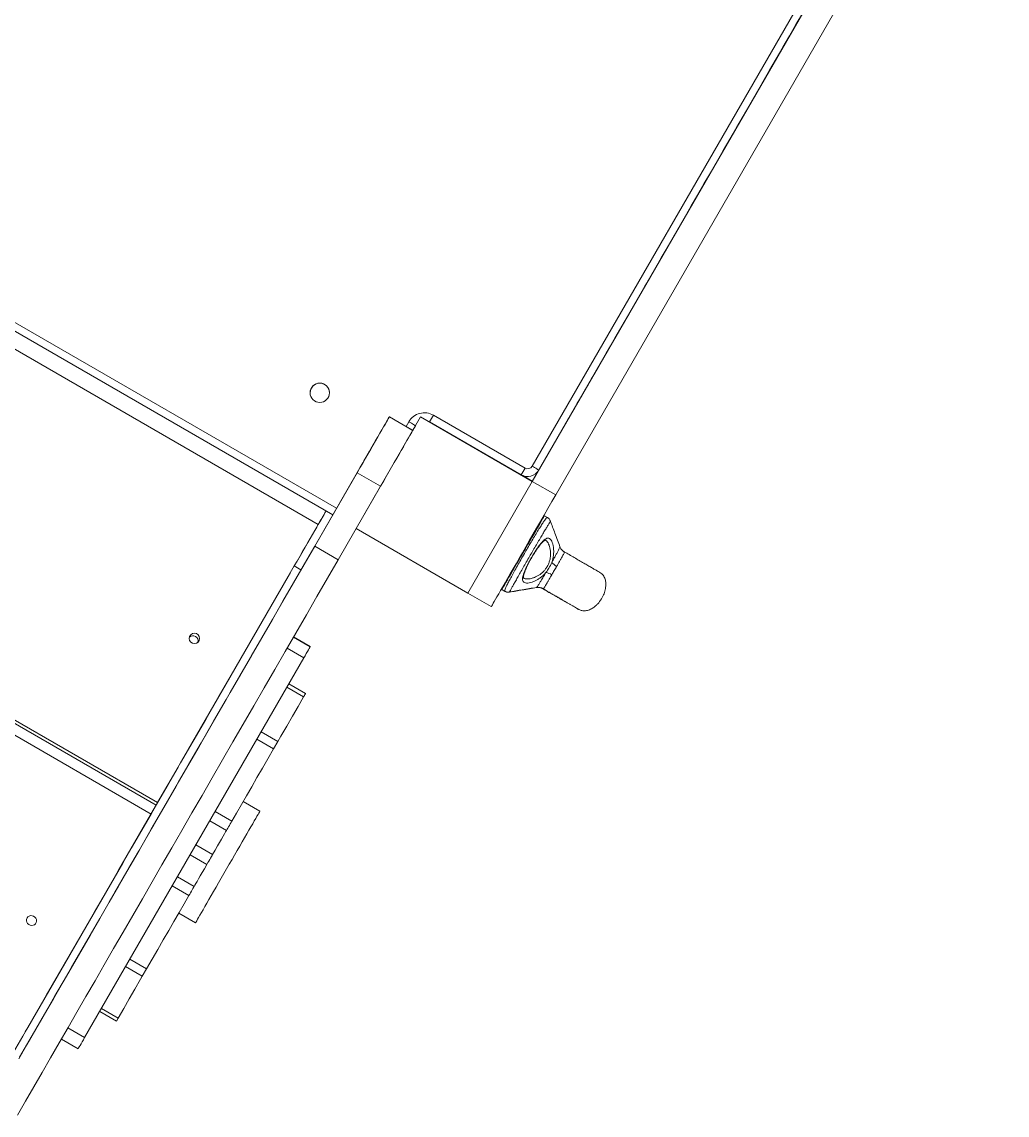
# Model space of a CAD drawing. Header units: millimetres. Extents: x -12977 to 11786, y -11805 to 10558.
# Drawn here: x -6608 to -5844, y 2181 to 3029 of the extents above; entities that cross this region are included whole.
import ezdxf

# ---------------------------------------------------------------- set-up
doc = ezdxf.new("R2010")
doc.units = ezdxf.units.MM
doc.layers.add('DIKOM_ОБЪЕКТ', color=7, linetype='Continuous')

msp = doc.modelspace()

# ---------------------------------------------------------------- linework, layer by layer
at = {"layer": 'DIKOM_ОБЪЕКТ', "color": 7, "linetype": 'Continuous', "lineweight": 15}
for p, q in [((-6212.545, 2684.607), (-5872.545, 3273.504)), ((-5862.346, 3279.054), (-6212.347, 2672.836)), ((-5867.349, 3270.505), (-6207.349, 2681.607)), ((-5844.16, 3268.554), (-6194.16, 2662.336)), ((-6367.134, 2646.842), (-6936.937, 2975.819)), ((-6933.938, 2981.014), (-6364.134, 2652.038)), ((-6378.323, 2639.471), (-6937.773, 2962.469)), ((-7062.342, 2746.703), (-6502.893, 2423.705)), ((-7063.459, 2744.769), (-6504.011, 2421.772)), ((-6507.989, 2414.879), (-7067.438, 2737.877)), ((-6298.949, 2722.831), (-6348.949, 2636.229)), ((-6323.2, 2722.851), (-6323.201, 2722.93)), ((-6323.201, 2722.93), (-6305.014, 2712.429)), ((-6323.2, 2722.851), (-6305.012, 2712.35)), ((-6298.949, 2722.831), (-6298.951, 2722.946)), ((-6212.346, 2672.831), (-6298.949, 2722.831)), ((-6289.023, 2724.143), (-6292.023, 2718.947)), ((-6289.023, 2724.143), (-6218.009, 2683.143)), ((-6310.217, 2715.434), (-6308.148, 2719.018)), ((-6302.951, 2716.019), (-6305.022, 2712.434)), ((-6221.009, 2677.947), (-6292.023, 2718.947)), ((-6305.012, 2712.35), (-6305.014, 2712.429)), ((-6342.95, 2688.686), (-6338.45, 2696.48)), ((-6381.073, 2622.699), (-6348.201, 2679.635)), ((-6381.072, 2622.605), (-6348.199, 2679.542)), ((-6348.199, 2679.542), (-6330.013, 2669.042)), ((-6218.009, 2683.143), (-6221.009, 2677.947)), ((-6212.351, 2673.082), (-6207.997, 2680.623)), ((-6262.346, 2586.228), (-6212.346, 2672.831)), ((-6212.352, 2673.09), (-6219.598, 2677.274)), ((-6212.346, 2672.831), (-6212.352, 2673.09)), ((-6194.16, 2662.336), (-6212.347, 2672.836)), ((-6362.886, 2612.105), (-6330.013, 2669.042)), ((-6372.334, 2649.844), (-6372.334, 2649.845)), ((-6372.334, 2649.844), (-6367.134, 2646.842)), ((-6200.656, 2644.846), (-6202.931, 2646.16)), ((-6394.268, 2611.853), (-6378.323, 2639.471)), ((-6348.949, 2636.229), (-6348.95, 2636.243)), ((-6348.949, 2636.229), (-6262.346, 2586.228)), ((-6381.072, 2622.605), (-6362.886, 2612.105)), ((-6396.915, 2607.26), (-6391.719, 2604.26)), ((-6401.701, 2598.979), (-6479.433, 2464.341)), ((-6401.701, 2598.979), (-6399.813, 2602.25)), ((-6244.16, 2575.749), (-6262.338, 2586.243)), ((-6235.926, 2588.999), (-6236.028, 2588.823)), ((-6236.028, 2588.823), (-6233.757, 2587.512)), ((-6235.931, 2589.002), (-6233.656, 2587.689)), ((-6209.122, 2590.493), (-6209.149, 2590.462)), ((-6204.206, 2589.594), (-6204.156, 2589.598)), ((-6204.037, 2589.708), (-6204.073, 2589.754)), ((-6397.509, 2552.134), (-6384.523, 2544.637)), ((-6397.493, 2552.161), (-6384.523, 2544.673)), ((-6402.509, 2543.473), (-6389.523, 2535.975)), ((-6384.523, 2544.637), (-6384.523, 2544.673)), ((-6559.523, 2241.527), (-6389.523, 2535.975)), ((-6389.676, 2505.741), (-6402.653, 2513.233)), ((-6388.223, 2508.26), (-6401.199, 2515.751)), ((-6409.628, 2471.171), (-6422.61, 2478.667)), ((-6412.993, 2465.342), (-6425.976, 2472.837)), ((-6409.628, 2471.171), (-6412.993, 2465.342)), ((-6481.404, 2460.927), (-6479.433, 2464.341)), ((-6502.893, 2423.705), (-6486.949, 2451.324)), ((-6423.542, 2417.086), (-6436.527, 2424.582)), ((-6504.02, 2421.777), (-6507.999, 2414.885)), ((-6502.893, 2423.705), (-6504.011, 2421.772)), ((-6445.384, 2409.245), (-6458.364, 2416.739)), ((-6523.079, 2388.741), (-6507.989, 2414.879)), ((-6507.45, 2403.78), (-6503.974, 2409.8)), ((-6449.441, 2402.216), (-6462.422, 2409.71)), ((-6460.231, 2383.518), (-6473.216, 2391.014)), ((-6464.743, 2375.702), (-6477.728, 2383.199)), ((-6529.987, 2376.776), (-6603.551, 2249.351)), ((-6529.987, 2376.776), (-6528.326, 2379.652)), ((-6474.581, 2358.673), (-6487.561, 2366.167)), ((-6478.595, 2351.722), (-6491.575, 2359.216)), ((-6486.528, 2337.98), (-6473.542, 2330.483)), ((-6511.464, 2294.785), (-6524.447, 2302.28)), ((-6527.749, 2296.56), (-6514.767, 2289.065)), ((-6511.464, 2294.785), (-6514.767, 2289.065)), ((-6533.448, 2256.722), (-6546.424, 2264.214)), ((-6547.817, 2261.801), (-6534.842, 2254.31)), ((-6533.448, 2256.722), (-6534.842, 2254.31)), ((-6605.544, 2245.9), (-6603.551, 2249.351)), ((-6572.501, 2249.02), (-6559.523, 2241.527)), ((-6577.501, 2240.36), (-6564.523, 2232.868))]:
    msp.add_line(p, q, dxfattribs=at)
at = {"layer": 'DIKOM_ОБЪЕКТ', "color": 7, "linetype": 'Continuous', "lineweight": 15, "flags": 128}
for points in [[(-6002.893, 3035.635), (-6007.925, 3026.92), (-6012.992, 3018.144), (-6018.087, 3009.319), (-6023.205, 3000.454), (-6028.34, 2991.561), (-6033.485, 2982.649), (-6038.634, 2973.73), (-6043.783, 2964.813), (-6048.923, 2955.909), (-6054.05, 2947.029), (-6059.157, 2938.183), (-6064.239, 2929.382), (-6069.288, 2920.635), (-6074.301, 2911.955), (-6079.27, 2903.349), (-6084.189, 2894.829), (-6089.053, 2886.405), (-6093.856, 2878.086), (-6098.593, 2869.883), (-6103.257, 2861.805), (-6107.844, 2853.861), (-6112.347, 2846.062), (-6116.762, 2838.415), (-6121.084, 2830.931), (-6125.306, 2823.618), (-6129.426, 2816.484), (-6133.436, 2809.539), (-6137.333, 2802.789), (-6141.112, 2796.244), (-6144.77, 2789.911), (-6148.301, 2783.797), (-6151.7, 2777.91), (-6154.965, 2772.256), (-6158.091, 2766.842), (-6161.075, 2761.675), (-6163.914, 2756.761), (-6166.602, 2752.104), (-6169.139, 2747.712), (-6171.52, 2743.589), (-6173.744, 2739.74), (-6175.806, 2736.169), (-6177.705, 2732.881), (-6179.439, 2729.88), (-6181.005, 2727.169), (-6182.401, 2724.751), (-6183.627, 2722.629), (-6184.681, 2720.806), (-6185.561, 2719.284), (-6186.266, 2718.064), (-6186.795, 2717.148), (-6187.149, 2716.538), (-6187.326, 2716.233), (-6187.326, 2716.235), (-6187.149, 2716.542), (-6186.795, 2717.155), (-6186.266, 2718.074), (-6185.561, 2719.297), (-6184.682, 2720.822), (-6183.628, 2722.648), (-6182.402, 2724.773), (-6181.005, 2727.194), (-6179.439, 2729.908), (-6177.706, 2732.912), (-6175.806, 2736.202), (-6173.744, 2739.776), (-6171.521, 2743.628), (-6169.14, 2747.754), (-6166.603, 2752.148), (-6163.914, 2756.807), (-6161.077, 2761.724), (-6158.092, 2766.893), (-6154.966, 2772.31), (-6151.702, 2777.966), (-6148.302, 2783.855), (-6144.771, 2789.972), (-6141.114, 2796.307), (-6137.335, 2802.854), (-6133.437, 2809.605), (-6129.427, 2816.553), (-6125.307, 2823.688), (-6121.085, 2831.003), (-6116.763, 2838.489), (-6112.349, 2846.137), (-6107.845, 2853.938), (-6103.258, 2861.882), (-6098.594, 2869.962), (-6093.858, 2878.166), (-6089.054, 2886.486), (-6084.191, 2894.911), (-6079.272, 2903.432), (-6074.303, 2912.038), (-6069.29, 2920.72), (-6064.24, 2929.467), (-6059.159, 2938.269), (-6054.052, 2947.115), (-6048.925, 2955.995), (-6043.784, 2964.899), (-6038.636, 2973.816), (-6033.487, 2982.736), (-6028.341, 2991.648), (-6023.207, 3000.541), (-6018.089, 3009.405), (-6012.993, 3018.229), (-6007.927, 3027.005), (-6002.895, 3035.72)], [(-6323.201, 2722.93), (-6323.296, 2722.766), (-6323.581, 2722.273), (-6324.053, 2721.456), (-6324.709, 2720.321), (-6325.543, 2718.876), (-6326.551, 2717.132), (-6327.722, 2715.103), (-6329.05, 2712.804), (-6330.523, 2710.252), (-6332.132, 2707.468), (-6333.862, 2704.471), (-6335.701, 2701.285), (-6337.636, 2697.935), (-6339.65, 2694.445), (-6341.73, 2690.842), (-6343.86, 2687.155), (-6346.022, 2683.409), (-6348.201, 2679.635)], [(-6348.199, 2679.542), (-6346.021, 2683.316), (-6343.858, 2687.062), (-6341.729, 2690.75), (-6339.649, 2694.352), (-6337.634, 2697.843), (-6335.699, 2701.194), (-6333.86, 2704.38), (-6332.13, 2707.377), (-6330.522, 2710.163), (-6329.048, 2712.715), (-6327.72, 2715.015), (-6326.549, 2717.046), (-6325.542, 2718.791), (-6324.707, 2720.236), (-6324.052, 2721.373), (-6323.579, 2722.191), (-6323.294, 2722.685), (-6323.2, 2722.851)], [(-6308.148, 2719.018), (-6307.133, 2718.433), (-6306.159, 2717.87), (-6305.261, 2717.352), (-6304.473, 2716.897), (-6303.827, 2716.524), (-6303.347, 2716.247), (-6303.051, 2716.077), (-6302.951, 2716.019)], [(-6330.013, 2669.042), (-6327.834, 2672.816), (-6325.672, 2676.562), (-6323.542, 2680.25), (-6321.462, 2683.852), (-6319.447, 2687.343), (-6317.513, 2690.694), (-6315.673, 2693.88), (-6313.943, 2696.877), (-6312.335, 2699.663), (-6310.862, 2702.215), (-6309.534, 2704.515), (-6308.362, 2706.545), (-6307.355, 2708.291), (-6306.52, 2709.737), (-6305.864, 2710.873), (-6305.393, 2711.691), (-6305.108, 2712.185), (-6305.012, 2712.35)], [(-6342.951, 2688.722), (-6342.859, 2688.879), (-6342.593, 2689.34), (-6342.174, 2690.066), (-6341.635, 2690.999), (-6341.021, 2692.063), (-6340.381, 2693.173), (-6339.766, 2694.237), (-6339.227, 2695.17), (-6338.808, 2695.897), (-6338.542, 2696.358), (-6338.451, 2696.516), (-6338.542, 2696.358), (-6338.808, 2695.898), (-6339.228, 2695.171), (-6339.766, 2694.238), (-6340.381, 2693.174), (-6341.021, 2692.065), (-6341.636, 2691.001), (-6342.175, 2690.067), (-6342.594, 2689.341), (-6342.86, 2688.88), (-6342.951, 2688.722)], [(-6342.949, 2688.649), (-6342.858, 2688.807), (-6342.592, 2689.268), (-6342.173, 2689.994), (-6341.634, 2690.927), (-6341.02, 2691.991), (-6340.379, 2693.101), (-6339.765, 2694.165), (-6339.226, 2695.098), (-6338.806, 2695.825), (-6338.54, 2696.286), (-6338.449, 2696.444), (-6338.541, 2696.286), (-6338.807, 2695.826), (-6339.226, 2695.1), (-6339.765, 2694.166), (-6340.38, 2693.102), (-6341.02, 2691.993), (-6341.634, 2690.929), (-6342.173, 2689.995), (-6342.593, 2689.269), (-6342.859, 2688.808), (-6342.949, 2688.649)], [(-6207.349, 2681.607), (-6207.449, 2681.665), (-6207.744, 2681.836), (-6208.224, 2682.113), (-6208.871, 2682.486), (-6209.658, 2682.94), (-6210.557, 2683.459), (-6211.531, 2684.022), (-6212.545, 2684.607)], [(-6194.16, 2662.336), (-6197.179, 2657.108), (-6200.187, 2651.898), (-6203.173, 2646.726), (-6206.126, 2641.612), (-6209.035, 2636.572), (-6211.89, 2631.628), (-6214.681, 2626.795), (-6217.396, 2622.092), (-6220.027, 2617.536), (-6222.563, 2613.143), (-6224.996, 2608.93), (-6227.316, 2604.912), (-6229.515, 2601.103), (-6231.586, 2597.519), (-6233.519, 2594.17), (-6235.309, 2591.07), (-6236.949, 2588.231), (-6238.433, 2585.661), (-6239.756, 2583.372), (-6240.911, 2581.371), (-6241.896, 2579.665), (-6242.707, 2578.261), (-6243.341, 2577.164), (-6243.796, 2576.378), (-6244.069, 2575.905), (-6244.16, 2575.749)], [(-6396.915, 2607.26), (-6394.761, 2610.991), (-6392.627, 2614.689), (-6390.527, 2618.325), (-6388.478, 2621.874), (-6386.495, 2625.309), (-6384.593, 2628.605), (-6382.786, 2631.735), (-6381.087, 2634.678), (-6379.509, 2637.411), (-6378.063, 2639.915), (-6376.762, 2642.17), (-6375.614, 2644.159), (-6374.627, 2645.869), (-6373.81, 2647.285), (-6373.168, 2648.398), (-6372.705, 2649.199), (-6372.427, 2649.682), (-6372.334, 2649.844)], [(-6372.357, 2649.849), (-6373.856, 2647.254), (-6377.162, 2641.525), (-6378.342, 2639.482)], [(-6202.931, 2646.16), (-6203.02, 2646.006), (-6203.289, 2645.542), (-6203.734, 2644.771), (-6204.352, 2643.702), (-6205.134, 2642.347), (-6206.073, 2640.72), (-6207.159, 2638.84), (-6208.379, 2636.727), (-6209.72, 2634.404), (-6211.167, 2631.897), (-6212.705, 2629.233), (-6214.317, 2626.441), (-6215.985, 2623.553), (-6217.69, 2620.599), (-6219.415, 2617.611), (-6221.14, 2614.624), (-6222.846, 2611.669), (-6224.514, 2608.779), (-6226.127, 2605.985), (-6227.667, 2603.318), (-6229.117, 2600.808), (-6230.46, 2598.481), (-6231.682, 2596.363), (-6232.771, 2594.478), (-6233.713, 2592.846), (-6234.499, 2591.486), (-6235.119, 2590.411), (-6235.568, 2589.633), (-6235.839, 2589.162), (-6235.931, 2589.002), (-6235.931, 2589.002)], [(-6381.072, 2622.605), (-6389.3, 2608.353), (-6397.524, 2594.109), (-6405.739, 2579.879), (-6413.942, 2565.671), (-6422.129, 2551.49), (-6430.296, 2537.344), (-6438.44, 2523.24), (-6446.555, 2509.183), (-6454.639, 2495.18), (-6462.688, 2481.239), (-6470.698, 2467.365), (-6478.665, 2453.566), (-6486.585, 2439.846), (-6494.455, 2426.214), (-6502.271, 2412.675), (-6510.03, 2399.236), (-6517.728, 2385.902), (-6525.36, 2372.681), (-6532.925, 2359.579), (-6540.417, 2346.601), (-6547.833, 2333.753), (-6555.171, 2321.043), (-6562.426, 2308.475), (-6569.597, 2296.056), (-6576.677, 2283.791), (-6583.664, 2271.686), (-6590.557, 2259.747), (-6597.35, 2247.98), (-6604.041, 2236.389), (-6610.626, 2224.981)], [(-6381.073, 2622.699), (-6390.908, 2605.664), (-6400.74, 2588.634), (-6410.566, 2571.616), (-6420.382, 2554.614), (-6430.186, 2537.633), (-6439.974, 2520.68), (-6449.743, 2503.759), (-6459.49, 2486.877), (-6469.211, 2470.037), (-6478.905, 2453.246), (-6488.568, 2436.51), (-6498.197, 2419.833), (-6507.787, 2403.22), (-6517.337, 2386.679), (-6526.843, 2370.212), (-6536.304, 2353.826), (-6545.714, 2337.526), (-6555.072, 2321.317), (-6564.374, 2305.204), (-6573.617, 2289.193), (-6582.799, 2273.288), (-6591.917, 2257.496), (-6600.966, 2241.82), (-6609.946, 2226.266)], [(-6362.886, 2612.105), (-6371.114, 2597.853), (-6379.337, 2583.609), (-6387.553, 2569.379), (-6395.756, 2555.171), (-6403.943, 2540.99), (-6412.11, 2526.844), (-6420.253, 2512.74), (-6428.369, 2498.683), (-6436.452, 2484.68), (-6444.501, 2470.739), (-6452.511, 2456.865), (-6460.478, 2443.065), (-6468.398, 2429.346), (-6476.269, 2415.714), (-6484.085, 2402.175), (-6491.844, 2388.736), (-6499.541, 2375.402), (-6507.174, 2362.181), (-6514.738, 2349.078), (-6522.23, 2336.101), (-6529.647, 2323.253), (-6536.985, 2310.543), (-6544.24, 2297.975), (-6551.41, 2285.556), (-6558.49, 2273.291), (-6565.478, 2261.186), (-6572.371, 2249.247), (-6579.164, 2237.48), (-6585.854, 2225.889), (-6592.44, 2214.481), (-6598.917, 2203.26), (-6605.283, 2192.233), (-6611.535, 2181.404)], [(-6396.915, 2607.26), (-6406.767, 2590.197), (-6416.613, 2573.144), (-6426.449, 2556.107), (-6436.273, 2539.091), (-6446.081, 2522.102), (-6455.87, 2505.145), (-6465.638, 2488.227), (-6475.381, 2471.352), (-6485.096, 2454.526), (-6494.778, 2437.753), (-6504.427, 2421.04), (-6514.039, 2404.392), (-6523.609, 2387.814), (-6533.137, 2371.312), (-6542.618, 2354.891), (-6552.048, 2338.555), (-6561.426, 2322.311), (-6570.748, 2306.164), (-6580.012, 2290.118), (-6589.213, 2274.179), (-6598.35, 2258.352), (-6607.42, 2242.643), (-6616.418, 2227.055)], [(-6389.523, 2535.975), (-6388.547, 2537.665), (-6387.609, 2539.289), (-6386.745, 2540.787), (-6385.987, 2542.099), (-6385.365, 2543.176), (-6384.903, 2543.977), (-6384.619, 2544.47), (-6384.523, 2544.637)], [(-6389.676, 2505.741), (-6393.968, 2498.308), (-6398.333, 2490.747), (-6402.765, 2483.071), (-6407.254, 2475.294), (-6409.633, 2471.174)], [(-6388.223, 2508.26), (-6388.224, 2508.259), (-6388.331, 2508.073), (-6388.627, 2507.56), (-6389.087, 2506.762), (-6389.676, 2505.741)], [(-6412.993, 2465.342), (-6417.351, 2457.793), (-6421.635, 2450.373), (-6425.839, 2443.095), (-6429.952, 2435.97), (-6433.97, 2429.011), (-6437.886, 2422.23), (-6441.692, 2415.637), (-6445.384, 2409.245)], [(-6423.542, 2417.086), (-6423.544, 2417.082), (-6423.66, 2416.881), (-6423.95, 2416.379), (-6424.412, 2415.577), (-6425.044, 2414.482), (-6425.841, 2413.102), (-6426.796, 2411.446), (-6427.905, 2409.525), (-6429.158, 2407.355), (-6430.547, 2404.948), (-6432.062, 2402.323), (-6433.693, 2399.498), (-6435.428, 2396.493), (-6437.255, 2393.328), (-6439.161, 2390.026), (-6441.133, 2386.611), (-6443.157, 2383.104), (-6445.218, 2379.533), (-6447.303, 2375.922), (-6449.397, 2372.295), (-6451.485, 2368.679), (-6453.552, 2365.099), (-6455.585, 2361.58), (-6457.567, 2358.146), (-6459.486, 2354.823), (-6461.328, 2351.632), (-6463.081, 2348.596), (-6464.732, 2345.737), (-6466.27, 2343.075), (-6467.682, 2340.628), (-6468.961, 2338.414), (-6470.096, 2336.448), (-6471.081, 2334.744), (-6471.907, 2333.313), (-6472.569, 2332.167), (-6473.063, 2331.312), (-6473.385, 2330.756), (-6473.532, 2330.501), (-6473.542, 2330.483)], [(-6507.45, 2403.727), (-6507.355, 2403.891), (-6507.08, 2404.366), (-6506.657, 2405.1), (-6506.129, 2406.014), (-6505.555, 2407.008), (-6504.996, 2407.975), (-6504.514, 2408.811), (-6504.16, 2409.424), (-6503.974, 2409.748), (-6503.974, 2409.748), (-6504.161, 2409.424), (-6504.515, 2408.812), (-6504.997, 2407.976), (-6505.555, 2407.009), (-6506.129, 2406.015), (-6506.657, 2405.101), (-6507.081, 2404.367), (-6507.355, 2403.892), (-6507.45, 2403.727)], [(-6449.441, 2402.216), (-6449.27, 2402.512), (-6448.937, 2403.09), (-6448.466, 2403.907), (-6447.888, 2404.907), (-6447.246, 2406.02), (-6446.584, 2407.167), (-6445.948, 2408.268), (-6445.384, 2409.245)], [(-6449.441, 2402.216), (-6450.138, 2401.01), (-6451.023, 2399.473), (-6452.098, 2397.61), (-6453.36, 2395.423), (-6454.807, 2392.915), (-6456.436, 2390.092), (-6458.245, 2386.957), (-6460.231, 2383.518)], [(-6460.231, 2383.518), (-6460.627, 2382.832), (-6461.167, 2381.896), (-6461.81, 2380.781), (-6462.505, 2379.576), (-6463.198, 2378.376), (-6463.835, 2377.276), (-6464.363, 2376.36), (-6464.743, 2375.702)], [(-6464.743, 2375.702), (-6466.615, 2372.461), (-6468.309, 2369.529), (-6469.821, 2366.911), (-6471.149, 2364.612), (-6472.291, 2362.635), (-6473.245, 2360.985), (-6474.009, 2359.664), (-6474.581, 2358.673)], [(-6478.595, 2351.722), (-6478.021, 2352.715), (-6477.381, 2353.825), (-6476.719, 2354.972), (-6476.081, 2356.076), (-6475.513, 2357.061), (-6475.052, 2357.856), (-6474.735, 2358.406), (-6474.581, 2358.673)], [(-6478.595, 2351.722), (-6482.36, 2345.198), (-6486.238, 2338.481), (-6490.22, 2331.582), (-6494.301, 2324.514), (-6498.473, 2317.288), (-6502.729, 2309.915), (-6507.062, 2302.41), (-6511.464, 2294.785)], [(-6604.174, 2334.276), (-6604.576, 2333.224), (-6604.635, 2332.088), (-6604.344, 2330.968), (-6603.732, 2329.965), (-6602.85, 2329.167), (-6601.778, 2328.645), (-6600.611, 2328.446), (-6599.454, 2328.588), (-6598.407, 2329.056), (-6597.566, 2329.811), (-6597.003, 2330.785), (-6596.771, 2331.892), (-6596.888, 2333.032), (-6597.344, 2334.105), (-6598.1, 2335.016), (-6599.088, 2335.683), (-6600.22, 2336.048), (-6601.395, 2336.077), (-6602.509, 2335.769), (-6603.464, 2335.15), (-6604.174, 2334.276)], [(-6514.773, 2289.068), (-6516.047, 2286.861), (-6520.5, 2279.148), (-6524.889, 2271.546), (-6529.208, 2264.066), (-6533.448, 2256.722)], [(-6564.523, 2232.868), (-6564.427, 2233.034), (-6564.142, 2233.526), (-6563.68, 2234.326), (-6563.058, 2235.403), (-6562.301, 2236.715), (-6561.436, 2238.212), (-6560.498, 2239.837), (-6559.523, 2241.527)]]:
    msp.add_lwpolyline(points, dxfattribs=at)
at = {"layer": 'DIKOM_ОБЪЕКТ', "color": 7, "linetype": 'Continuous', "lineweight": 15}
for centre, radius in [((-6377.135, 2741.528), 7.5), ((-6474.392, 2551.092), 3.99)]:
    msp.add_circle(centre, radius, dxfattribs=at)
for centre, radius, start, end in [((-6377.135, 2741.527), 7.5, 60.006955, 181.176514), ((-6377.135, 2741.529), 7.499, 1.177022, 60.000786), ((-6296.023, 2712.019), 14, 59.998642, 150.001358), ((-6216.009, 2686.607), 10, 239.997975, 330.000659), ((-6216.009, 2686.608), 4.001, 240.003318, 329.986437), ((-6183.176, 2623.489), 19.585, 223.762271, 238.193164), ((-6206.585, 2582.954), 19.873, 61.769228, 75.984543), ((-6475.509, 2549.142), 4.003, 346.362969, 133.533866)]:
    msp.add_arc(centre, radius, start, end, dxfattribs=at)
for points, knots in [([(-6202.954, 2646.164), (-6202.998, 2646.185), (-6203.086, 2646.229), (-6203.23, 2646.231), (-6203.353, 2646.2), (-6203.434, 2646.163), (-6203.47, 2646.134), (-6203.479, 2646.127)], [0, 0, 0, 0, 0.2574153, 0.5281003, 0.7511794, 0.940865, 1, 1, 1, 1]), ([(-6233.608, 2587.768), (-6233.654, 2587.763), (-6233.867, 2587.741), (-6233.717, 2588.482), (-6233.153, 2590.008), (-6232.077, 2592.302), (-6230.56, 2595.274), (-6228.669, 2598.813), (-6226.435, 2602.881), (-6223.967, 2607.294), (-6221.291, 2612.009), (-6218.637, 2616.634), (-6215.961, 2621.248), (-6213.322, 2625.75), (-6210.702, 2630.163), (-6208.25, 2634.226), (-6206.071, 2637.747), (-6204.188, 2640.684), (-6202.665, 2642.909), (-6201.539, 2644.333), (-6200.881, 2644.963), (-6200.754, 2644.799), (-6200.715, 2644.748)], [0, 0, 0, 0, 0.0151737, 0.0695747, 0.1224417, 0.1768401, 0.2297027, 0.2840989, 0.3369604, 0.3913538, 0.4442179, 0.4986129, 0.545602, 0.5984774, 0.6528873, 0.7057788, 0.7602045, 0.8131463, 0.8676255, 0.9207723, 0.9754739, 1, 1, 1, 1]), ([(-6198.402, 2642.081), (-6198.409, 2641.993), (-6198.426, 2641.808), (-6199.074, 2640.691), (-6200.107, 2638.978), (-6201.521, 2636.636), (-6203.239, 2633.776), (-6205.235, 2630.422), (-6207.441, 2626.682), (-6209.818, 2622.628), (-6212.193, 2618.549), (-6214.606, 2614.381), (-6217.006, 2610.211), (-6219.435, 2605.963), (-6221.722, 2601.934), (-6223.823, 2598.207), (-6225.671, 2594.898), (-6227.246, 2592.062), (-6228.491, 2589.792), (-6229.407, 2588.152), (-6229.961, 2587.199), (-6230.074, 2587.164), (-6230.122, 2587.149)], [0, 0, 0, 0, 0.0476324, 0.1001522, 0.1526676, 0.2039434, 0.2552131, 0.3058782, 0.3565382, 0.4068955, 0.4572517, 0.5012885, 0.5515681, 0.6018484, 0.6523314, 0.7028187, 0.7537459, 0.8046813, 0.856409, 0.9081452, 0.9613736, 1, 1, 1, 1]), ([(-6198.376, 2642.091), (-6198.474, 2642.346), (-6198.697, 2642.922), (-6199.331, 2643.794), (-6200.018, 2644.478), (-6200.527, 2644.739), (-6200.677, 2644.817)], [0, 0, 0, 0, 0.2459402, 0.5553668, 0.8682537, 1, 1, 1, 1]), ([(-6190.883, 2622.024), (-6192.205, 2625.567), (-6194.729, 2632.338), (-6197.188, 2638.947), (-6198.359, 2642.097)], [0, 0, 0, 0, 0.5234174, 1, 1, 1, 1]), ([(-6201.772, 2602.235), (-6201.94, 2602.038), (-6202.661, 2601.187), (-6204.033, 2599.799), (-6205.971, 2598.177), (-6208.046, 2596.78), (-6210.303, 2595.577), (-6212.621, 2594.656), (-6214.905, 2594.07), (-6216.93, 2593.902), (-6218.015, 2594.118), (-6218.882, 2594.52), (-6219.545, 2595.079), (-6219.969, 2596.343), (-6219.917, 2598.017), (-6219.48, 2599.97), (-6218.706, 2602.24), (-6217.674, 2604.709), (-6216.406, 2607.39), (-6214.978, 2610.161), (-6213.409, 2613.01), (-6211.773, 2615.81), (-6210.085, 2618.538), (-6208.413, 2621.065), (-6206.767, 2623.367), (-6205.2, 2625.33), (-6203.714, 2626.928), (-6202.343, 2628.076), (-6201.075, 2628.752), (-6199.929, 2628.912), (-6198.885, 2628.539), (-6198.184, 2627.856), (-6197.512, 2626.89), (-6196.881, 2625.608), (-6196.21, 2623.335), (-6195.78, 2620.516), (-6195.727, 2617.504), (-6196.058, 2614.508), (-6196.597, 2612.051), (-6197.123, 2610.519), (-6197.321, 2609.943)], [0, 0, 0, 0, 0.0067487, 0.0291151, 0.0519615, 0.0770056, 0.1025345, 0.1324566, 0.1631136, 0.1957282, 0.2294914, 0.2312769, 0.2625509, 0.294992, 0.3236025, 0.3531153, 0.3807019, 0.4090906, 0.4363565, 0.4643918, 0.4915394, 0.5194449, 0.5465328, 0.5743753, 0.6014125, 0.6292031, 0.6562098, 0.6839714, 0.7110468, 0.738881, 0.7664472, 0.7947796, 0.8023503, 0.8329545, 0.8644432, 0.8976048, 0.9317867, 0.9576081, 0.984072, 1, 1, 1, 1]), ([(-6218.929, 2597.671), (-6218.943, 2597.679), (-6219.033, 2597.728), (-6219.046, 2597.76), (-6219.147, 2597.935), (-6219.222, 2598.358), (-6219.203, 2599.074), (-6219.046, 2600.054), (-6218.727, 2601.27), (-6218.237, 2602.717), (-6217.588, 2604.355), (-6216.787, 2606.157), (-6215.855, 2608.09), (-6214.818, 2610.107), (-6213.693, 2612.175), (-6212.51, 2614.252), (-6211.288, 2616.297), (-6210.049, 2618.272), (-6208.819, 2620.135), (-6207.616, 2621.846), (-6206.464, 2623.369), (-6205.384, 2624.665), (-6204.402, 2625.701), (-6203.542, 2626.466), (-6202.849, 2626.938), (-6202.36, 2627.155), (-6202.092, 2627.182), (-6202.079, 2627.19), (-6201.974, 2627.129), (-6201.932, 2627.105)], [0, 0, 0, 0, 0.0082775, 0.0534082, 0.0909971, 0.1236628, 0.1584785, 0.1937132, 0.2305137, 0.2683453, 0.3071542, 0.3469584, 0.3870444, 0.4277287, 0.468446, 0.5092414, 0.550303, 0.5910101, 0.6318786, 0.6722873, 0.7123789, 0.7520724, 0.7903969, 0.8284182, 0.8646686, 0.8997453, 0.9358619, 0.9743912, 1, 1, 1, 1]), ([(-6218.892, 2597.717), (-6218.804, 2597.645), (-6218.373, 2597.295), (-6217.096, 2597.105), (-6215.199, 2597.126), (-6213.024, 2597.53), (-6210.877, 2598.209), (-6208.78, 2599.153), (-6206.886, 2600.269), (-6205.111, 2601.612), (-6203.489, 2603.144), (-6202.007, 2604.924), (-6200.665, 2606.976), (-6199.562, 2609.264), (-6199.007, 2610.944), (-6198.564, 2612.638), (-6198.258, 2614.358), (-6198.112, 2617.001), (-6198.335, 2619.684), (-6198.902, 2622.203), (-6199.669, 2624.28), (-6200.343, 2625.488), (-6201.04, 2626.4), (-6201.476, 2626.9), (-6201.881, 2627.058), (-6201.94, 2627.081)], [0, 0, 0, 0, 0.0157495, 0.0770118, 0.1383103, 0.1940838, 0.2498582, 0.2955651, 0.3412444, 0.3813486, 0.4214186, 0.4618305, 0.5022277, 0.5471388, 0.5920828, 0.5950656, 0.6416074, 0.6882058, 0.7496045, 0.8110599, 0.8684837, 0.9258746, 0.9398505, 0.9911268, 1, 1, 1, 1]), ([(-6197.321, 2609.943), (-6196.864, 2610.746), (-6195.944, 2612.365), (-6194.632, 2614.71), (-6193.395, 2616.957), (-6192.409, 2618.815), (-6191.674, 2620.267), (-6191.116, 2621.448), (-6190.841, 2622.147), (-6190.923, 2622.019), (-6190.936, 2621.999)], [0, 0, 0, 0, 0.1402145, 0.2826816, 0.4264969, 0.5744543, 0.6820555, 0.7930882, 0.968042, 1, 1, 1, 1]), ([(-6187.645, 2618.224), (-6187.784, 2618.291), (-6188.391, 2618.584), (-6189.29, 2619.371), (-6190.21, 2620.451), (-6190.751, 2621.377), (-6190.913, 2621.851), (-6190.962, 2621.991)], [0, 0, 0, 0, 0.0849613, 0.3695259, 0.6394048, 0.8932653, 1, 1, 1, 1]), ([(-6187.619, 2618.201), (-6187.559, 2618.088), (-6187.43, 2617.846), (-6188.012, 2616.509), (-6189.007, 2614.692), (-6190.161, 2612.655), (-6191.575, 2610.189), (-6192.735, 2608.174), (-6193.499, 2606.845)], [0, 0, 0, 0, 0.1403674, 0.3005096, 0.4959239, 0.623976, 0.7521393, 1, 1, 1, 1]), ([(-6187.646, 2618.222), (-6187.637, 2618.227), (-6187.613, 2618.241), (-6187.617, 2618.216), (-6187.619, 2618.201)], [0, 0, 0, 0, 0.3488998, 1, 1, 1, 1]), ([(-6159.655, 2602.003), (-6159.706, 2602.037), (-6159.811, 2602.103), (-6160.641, 2602.592), (-6161.985, 2603.378), (-6163.874, 2604.478), (-6166.267, 2605.868), (-6169.115, 2607.52), (-6172.354, 2609.398), (-6175.907, 2611.456), (-6179.701, 2613.652), (-6183.565, 2615.888), (-6186.31, 2617.475), (-6187.604, 2618.223)], [0, 0, 0, 0, 0.1002176, 0.2016967, 0.3032319, 0.4036559, 0.5018334, 0.5967585, 0.6876761, 0.7739874, 0.855411, 0.9318221, 1, 1, 1, 1]), ([(-6201.772, 2602.235), (-6200.983, 2603.314), (-6199.224, 2605.719), (-6197.997, 2608.442), (-6197.321, 2609.943)], [0, 0, 0, 0, 0.4488783, 1, 1, 1, 1]), ([(-6193.499, 2606.845), (-6194.123, 2605.809), (-6195.392, 2603.706), (-6196.581, 2601.554), (-6197.185, 2600.462)], [0, 0, 0, 0, 0.4924661, 1, 1, 1, 1]), ([(-6209.058, 2590.62), (-6209.059, 2590.613), (-6209.063, 2590.58), (-6208.855, 2590.829), (-6208.445, 2591.376), (-6208, 2592.021), (-6207.378, 2592.959), (-6206.512, 2594.312), (-6205.335, 2596.231), (-6203.767, 2598.838), (-6202.599, 2600.826), (-6201.772, 2602.235)], [0, 0, 0, 0, 0.0246379, 0.1252196, 0.2180923, 0.3139049, 0.3491666, 0.4953892, 0.6475997, 0.7504222, 1, 1, 1, 1]), ([(-6197.185, 2600.462), (-6197.861, 2599.295), (-6198.943, 2597.431), (-6200.32, 2595.058), (-6201.263, 2593.451), (-6202.043, 2592.142), (-6202.685, 2591.108), (-6203.388, 2590.097), (-6203.913, 2589.497), (-6204.019, 2589.678), (-6204.037, 2589.708)], [0, 0, 0, 0, 0.2215713, 0.3540604, 0.486437, 0.57851, 0.6808634, 0.7831026, 0.9644106, 1, 1, 1, 1]), ([(-6176.203, 2573.452), (-6175.431, 2573.107), (-6173.79, 2572.371), (-6170.881, 2572.39), (-6167.895, 2573.227), (-6165.106, 2574.772), (-6162.771, 2576.661), (-6160.352, 2579.221), (-6158.508, 2581.926), (-6157.149, 2584.694), (-6156.393, 2586.675), (-6155.826, 2588.671), (-6155.401, 2590.997), (-6155.264, 2593.858), (-6155.786, 2597.071), (-6157.185, 2600.127), (-6158.891, 2601.418), (-6159.702, 2602.032)], [0, 0, 0, 0, 0.0577473, 0.1228717, 0.195051, 0.2700069, 0.3408117, 0.401219, 0.5122572, 0.5645983, 0.6134195, 0.6581424, 0.7073605, 0.7761425, 0.85429, 0.930676, 1, 1, 1, 1]), ([(-6236.266, 2589.335), (-6236.272, 2589.301), (-6236.286, 2589.22), (-6236.255, 2589.082), (-6236.175, 2588.941), (-6236.087, 2588.844), (-6236.023, 2588.822), (-6236.016, 2588.82)], [0, 0, 0, 0, 0.1653474, 0.4011527, 0.6703248, 0.9636538, 1, 1, 1, 1]), ([(-6236.17, 2589.515), (-6236.176, 2589.481), (-6236.19, 2589.399), (-6236.158, 2589.261), (-6236.078, 2589.12), (-6235.99, 2589.024), (-6235.926, 2589.002), (-6235.919, 2589)], [0, 0, 0, 0, 0.1651787, 0.4017587, 0.6706555, 0.9621634, 1, 1, 1, 1]), ([(-6233.742, 2587.543), (-6233.651, 2587.479), (-6233.227, 2587.183), (-6232.353, 2586.927), (-6231.274, 2586.791), (-6230.542, 2586.823), (-6230.235, 2586.9), (-6230.212, 2586.906)], [0, 0, 0, 0, 0.0867019, 0.4011702, 0.6940543, 0.976242, 1, 1, 1, 1]), ([(-6233.635, 2587.718), (-6233.379, 2587.572), (-6232.781, 2587.231), (-6231.758, 2587.014), (-6230.809, 2586.966), (-6230.305, 2587.059), (-6230.113, 2587.095)], [0, 0, 0, 0, 0.228536, 0.5334845, 0.8214675, 1, 1, 1, 1]), ([(-6230.213, 2586.899), (-6226.857, 2587.472), (-6219.617, 2588.708), (-6212.798, 2589.847), (-6209.14, 2590.458)], [0, 0, 0, 0, 0.4636341, 1, 1, 1, 1]), ([(-6230.101, 2587.078), (-6226.755, 2587.643), (-6219.525, 2588.864), (-6212.713, 2589.99), (-6209.054, 2590.594)], [0, 0, 0, 0, 0.46292336, 1, 1, 1, 1]), ([(-6209.134, 2590.539), (-6208.81, 2590.587), (-6208.101, 2590.691), (-6206.766, 2590.591), (-6205.381, 2590.252), (-6204.545, 2589.785), (-6204.179, 2589.58)], [0, 0, 0, 0, 0.217154, 0.4765257, 0.7709641, 1, 1, 1, 1]), ([(-6209.053, 2590.595), (-6209.043, 2590.598), (-6208.672, 2590.691), (-6207.667, 2590.726), (-6206.198, 2590.563), (-6204.909, 2590.17), (-6204.268, 2589.779), (-6204.068, 2589.658)], [0, 0, 0, 0, 0.0068324, 0.2577816, 0.5632779, 0.8641089, 1, 1, 1, 1]), ([(-6204.193, 2589.53), (-6203.773, 2589.288), (-6201.65, 2588.063), (-6198.437, 2586.213), (-6194.769, 2584.1), (-6192.037, 2582.527), (-6189.812, 2581.246), (-6187.914, 2580.155), (-6186.043, 2579.078), (-6184.201, 2578.02), (-6182.31, 2576.934), (-6180.464, 2575.875), (-6178.769, 2574.904), (-6177.366, 2574.104), (-6176.366, 2573.536), (-6176.227, 2573.463), (-6176.154, 2573.425)], [0, 0, 0, 0, 0.0210694, 0.1065572, 0.1819406, 0.2433593, 0.2897971, 0.3429936, 0.3919678, 0.4494097, 0.515986, 0.5923535, 0.6789707, 0.7760193, 0.88331, 1, 1, 1, 1]), ([(-6204.131, 2589.66), (-6203.712, 2589.418), (-6201.592, 2588.192), (-6198.384, 2586.336), (-6194.723, 2584.218), (-6191.997, 2582.639), (-6189.779, 2581.354), (-6187.889, 2580.259), (-6186.025, 2579.179), (-6184.193, 2578.117), (-6182.314, 2577.026), (-6180.481, 2575.96), (-6178.798, 2574.981), (-6177.414, 2574.173), (-6176.43, 2573.595), (-6176.304, 2573.515), (-6176.238, 2573.473)], [0, 0, 0, 0, 0.02106645, 0.1066142, 0.18205216, 0.24351666, 0.28998388, 0.34321518, 0.39221885, 0.44969309, 0.51629865, 0.59270173, 0.67935794, 0.77643737, 0.88375895, 1, 1, 1, 1])]:
    msp.add_open_spline(points, degree=3, knots=knots, dxfattribs=at)

doc.saveas('drawing.dxf')
